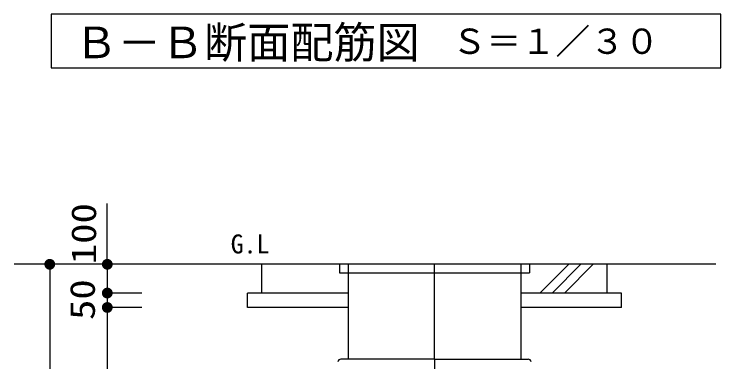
# Model space of a CAD drawing. Units: millimetres, scale not verified. Extents: x -8093 to 8093, y -5792 to 5792.
# Drawn here: x -1686 to 771, y -1647 to -438 of the extents above; entities that cross this region are included whole.
import ezdxf
from ezdxf.enums import TextEntityAlignment as Align

# ---------------------------------------------------------------- set-up
doc = ezdxf.new("R2010")
doc.units = ezdxf.units.MM
doc.header["$LTSCALE"] = 30
doc.linetypes.add('LONG_CHAIN', pattern=[21, 18, -1, 1, -1])
for name, color, linetype, lineweight in [('0-1_00クル-フ-0躯体', 3, 'Continuous', 25), ('0-3_00クル-フ-1機器', 2, 'Continuous', 25), ('0-4_00クル-フ-6寸法', 132, 'Continuous', 25)]:
    doc.layers.add(name, color=color, linetype=linetype, lineweight=lineweight)
doc.styles.add('ＭＳ ゴシック', font='')
doc.styles.get('ＭＳ ゴシック').set_extended_font_data('MS Gothic')

msp = doc.modelspace()

# ---------------------------------------------------------------- linework, layer by layer
at = {"layer": '0-1_00クル-フ-0躯体', "linetype": 'LONG_CHAIN'}
for q in [(-224.26, -1307.59), (-224.26, -3207.59)]:
    msp.add_line((-224.26, -1637.59), q, dxfattribs=at)
at = {"layer": '0-1_00クル-フ-0躯体'}
for q in [(-550.09, -1637.59), (101.58, -1637.59)]:
    msp.add_line((-224.26, -1637.59), q, dxfattribs=at)
msp.add_lwpolyline([(771.24, -624.35), (771.24, -438.04), (-1556.92, -438.04), (-1556.92, -624.35)], close=True, dxfattribs=at)
for centre, start, end in [((-550.09, -1647.59), 90, 175), ((101.58, -1647.59), 5, 90)]:
    msp.add_arc(centre, 10, start, end, dxfattribs=at)
at = {"layer": '0-3_00クル-フ-1機器'}
for p, q in [((753.48, -1307.59), (-1685.64, -1307.59)), ((-824.26, -1407.59), (-824.26, -1307.59)), ((-554.26, -1307.59), (-554.26, -1337.59)), ((-524.26, -1307.59), (-524.26, -1637.59)), ((75.74, -1307.59), (75.74, -1637.59)), ((105.74, -1307.59), (105.74, -1337.59)), ((142.35, -1407.59), (242.35, -1307.59)), ((184.78, -1407.59), (284.78, -1307.59)), ((227.2, -1407.59), (327.2, -1307.59)), ((375.74, -1407.59), (375.74, -1307.59)), ((-554.26, -1337.59), (105.74, -1337.59)), ((-524.26, -1407.59), (-874.26, -1407.59)), ((-874.26, -1457.59), (-874.26, -1407.59)), ((425.74, -1407.59), (75.74, -1407.59)), ((425.74, -1457.59), (425.74, -1407.59)), ((-524.26, -1457.59), (-874.26, -1457.59)), ((425.74, -1457.59), (75.74, -1457.59))]:
    msp.add_line(p, q, dxfattribs=at)
at = {"layer": '0-4_00クル-フ-6寸法', "color": 4}
for p, q in [((-1361.79, -1307.59), (-1361.79, -1096.75)), ((-1441.79, -1307.59), (-1561.79, -1307.59)), ((-1561.79, -1307.59), (-1561.79, -3407.59)), ((-1241.79, -1307.59), (-1361.79, -1307.59)), ((-1361.79, -1307.59), (-1361.79, -1407.59)), ((-1241.79, -1407.59), (-1361.79, -1407.59)), ((-1241.79, -1407.59), (-1361.79, -1407.59)), ((-1361.79, -1407.59), (-1361.79, -1457.59)), ((-1241.79, -1457.59), (-1361.79, -1457.59)), ((-1241.79, -1457.59), (-1361.79, -1457.59)), ((-1361.79, -1457.59), (-1361.79, -3157.59))]:
    msp.add_line(p, q, dxfattribs=at)
at = {"layer": '0-4_00クル-フ-6寸法'}
for points in [[(-1561.79, -1307.59), (-1580.21, -1304.08), (-1579.63, -1301.8)], [(-1561.79, -1307.59), (-1579.63, -1301.8), (-1578.76, -1299.61)], [(-1561.79, -1307.59), (-1578.76, -1299.61), (-1577.63, -1297.55)], [(-1561.79, -1307.59), (-1577.63, -1297.55), (-1576.24, -1295.64)], [(-1561.79, -1307.59), (-1576.24, -1295.64), (-1574.63, -1293.92)], [(-1561.79, -1307.59), (-1574.63, -1293.92), (-1572.82, -1292.42)], [(-1561.79, -1307.59), (-1572.82, -1292.42), (-1570.83, -1291.16)], [(-1561.79, -1307.59), (-1570.83, -1291.16), (-1568.7, -1290.16)], [(-1561.79, -1307.59), (-1568.7, -1290.16), (-1566.46, -1289.43)], [(-1561.79, -1307.59), (-1566.46, -1289.43), (-1564.14, -1288.99)], [(-1561.79, -1307.59), (-1564.14, -1288.99), (-1561.79, -1288.84)], [(-1561.79, -1307.59), (-1561.79, -1288.84), (-1559.44, -1288.99)], [(-1561.79, -1307.59), (-1559.44, -1288.99), (-1557.13, -1289.43)], [(-1561.79, -1307.59), (-1557.13, -1289.43), (-1554.89, -1290.16)], [(-1561.79, -1307.59), (-1554.89, -1290.16), (-1552.76, -1291.16)], [(-1561.79, -1307.59), (-1552.76, -1291.16), (-1550.77, -1292.42)], [(-1561.79, -1307.59), (-1550.77, -1292.42), (-1548.96, -1293.92)], [(-1561.79, -1307.59), (-1548.96, -1293.92), (-1547.35, -1295.64)], [(-1561.79, -1307.59), (-1547.35, -1295.64), (-1545.96, -1297.55)], [(-1561.79, -1307.59), (-1545.96, -1297.55), (-1544.83, -1299.61)], [(-1561.79, -1307.59), (-1544.83, -1299.61), (-1543.96, -1301.8)], [(-1561.79, -1307.59), (-1543.96, -1301.8), (-1543.38, -1304.08)], [(-1361.79, -1307.59), (-1380.21, -1304.08), (-1379.63, -1301.8)], [(-1361.79, -1307.59), (-1379.63, -1301.8), (-1378.76, -1299.61)], [(-1361.79, -1307.59), (-1378.76, -1299.61), (-1377.63, -1297.55)], [(-1361.79, -1307.59), (-1377.63, -1297.55), (-1376.24, -1295.64)], [(-1361.79, -1307.59), (-1376.24, -1295.64), (-1374.63, -1293.92)], [(-1361.79, -1307.59), (-1374.63, -1293.92), (-1372.82, -1292.42)], [(-1361.79, -1307.59), (-1372.82, -1292.42), (-1370.83, -1291.16)], [(-1361.79, -1307.59), (-1370.83, -1291.16), (-1368.7, -1290.16)], [(-1361.79, -1307.59), (-1368.7, -1290.16), (-1366.46, -1289.43)], [(-1361.79, -1307.59), (-1366.46, -1289.43), (-1364.14, -1288.99)], [(-1361.79, -1307.59), (-1364.14, -1288.99), (-1361.79, -1288.84)], [(-1361.79, -1307.59), (-1361.79, -1288.84), (-1359.44, -1288.99)], [(-1361.79, -1307.59), (-1359.44, -1288.99), (-1357.13, -1289.43)], [(-1361.79, -1307.59), (-1357.13, -1289.43), (-1354.89, -1290.16)], [(-1361.79, -1307.59), (-1354.89, -1290.16), (-1352.76, -1291.16)], [(-1361.79, -1307.59), (-1352.76, -1291.16), (-1350.77, -1292.42)], [(-1361.79, -1307.59), (-1350.77, -1292.42), (-1348.96, -1293.92)], [(-1361.79, -1307.59), (-1348.96, -1293.92), (-1347.35, -1295.64)], [(-1361.79, -1307.59), (-1347.35, -1295.64), (-1345.96, -1297.55)], [(-1361.79, -1307.59), (-1345.96, -1297.55), (-1344.83, -1299.61)], [(-1361.79, -1307.59), (-1344.83, -1299.61), (-1343.96, -1301.8)], [(-1361.79, -1307.59), (-1343.96, -1301.8), (-1343.38, -1304.08)], [(-1561.79, -1307.59), (-1580.51, -1306.42), (-1580.21, -1304.08)], [(-1561.79, -1307.59), (-1580.51, -1308.77), (-1580.51, -1306.42)], [(-1561.79, -1307.59), (-1580.21, -1311.11), (-1580.51, -1308.77)], [(-1561.79, -1307.59), (-1579.63, -1313.39), (-1580.21, -1311.11)], [(-1561.79, -1307.59), (-1578.76, -1315.58), (-1579.63, -1313.39)], [(-1561.79, -1307.59), (-1577.63, -1317.64), (-1578.76, -1315.58)], [(-1561.79, -1307.59), (-1576.24, -1319.54), (-1577.63, -1317.64)], [(-1561.79, -1307.59), (-1574.63, -1321.26), (-1576.24, -1319.54)], [(-1561.79, -1307.59), (-1572.82, -1322.76), (-1574.63, -1321.26)], [(-1561.79, -1307.59), (-1570.83, -1324.02), (-1572.82, -1322.76)], [(-1561.79, -1307.59), (-1568.7, -1325.03), (-1570.83, -1324.02)], [(-1561.79, -1307.59), (-1566.46, -1325.75), (-1568.7, -1325.03)], [(-1561.79, -1307.59), (-1564.14, -1326.19), (-1566.46, -1325.75)], [(-1561.79, -1307.59), (-1561.79, -1326.34), (-1564.14, -1326.19)], [(-1561.79, -1307.59), (-1543.38, -1304.08), (-1543.08, -1306.42)], [(-1561.79, -1307.59), (-1543.08, -1306.42), (-1543.08, -1308.77)], [(-1561.79, -1307.59), (-1559.44, -1326.19), (-1561.79, -1326.34)], [(-1561.79, -1307.59), (-1557.13, -1325.75), (-1559.44, -1326.19)], [(-1561.79, -1307.59), (-1554.89, -1325.03), (-1557.13, -1325.75)], [(-1561.79, -1307.59), (-1552.76, -1324.02), (-1554.89, -1325.03)], [(-1561.79, -1307.59), (-1550.77, -1322.76), (-1552.76, -1324.02)], [(-1561.79, -1307.59), (-1548.96, -1321.26), (-1550.77, -1322.76)], [(-1561.79, -1307.59), (-1547.35, -1319.54), (-1548.96, -1321.26)], [(-1561.79, -1307.59), (-1545.96, -1317.64), (-1547.35, -1319.54)], [(-1561.79, -1307.59), (-1544.83, -1315.58), (-1545.96, -1317.64)], [(-1561.79, -1307.59), (-1543.96, -1313.39), (-1544.83, -1315.58)], [(-1561.79, -1307.59), (-1543.38, -1311.11), (-1543.96, -1313.39)], [(-1561.79, -1307.59), (-1543.08, -1308.77), (-1543.38, -1311.11)], [(-1361.79, -1307.59), (-1380.51, -1306.42), (-1380.21, -1304.08)], [(-1361.79, -1307.59), (-1380.51, -1308.77), (-1380.51, -1306.42)], [(-1361.79, -1307.59), (-1380.21, -1311.11), (-1380.51, -1308.77)], [(-1361.79, -1307.59), (-1379.63, -1313.39), (-1380.21, -1311.11)], [(-1361.79, -1307.59), (-1378.76, -1315.58), (-1379.63, -1313.39)], [(-1361.79, -1307.59), (-1377.63, -1317.64), (-1378.76, -1315.58)], [(-1361.79, -1307.59), (-1376.24, -1319.54), (-1377.63, -1317.64)], [(-1361.79, -1307.59), (-1374.63, -1321.26), (-1376.24, -1319.54)], [(-1361.79, -1307.59), (-1372.82, -1322.76), (-1374.63, -1321.26)], [(-1361.79, -1307.59), (-1370.83, -1324.02), (-1372.82, -1322.76)], [(-1361.79, -1307.59), (-1368.7, -1325.03), (-1370.83, -1324.02)], [(-1361.79, -1307.59), (-1366.46, -1325.75), (-1368.7, -1325.03)], [(-1361.79, -1307.59), (-1364.14, -1326.19), (-1366.46, -1325.75)], [(-1361.79, -1307.59), (-1361.79, -1326.34), (-1364.14, -1326.19)], [(-1361.79, -1307.59), (-1343.38, -1304.08), (-1343.08, -1306.42)], [(-1361.79, -1307.59), (-1343.08, -1306.42), (-1343.08, -1308.77)], [(-1361.79, -1307.59), (-1359.44, -1326.19), (-1361.79, -1326.34)], [(-1361.79, -1307.59), (-1357.13, -1325.75), (-1359.44, -1326.19)], [(-1361.79, -1307.59), (-1354.89, -1325.03), (-1357.13, -1325.75)], [(-1361.79, -1307.59), (-1352.76, -1324.02), (-1354.89, -1325.03)], [(-1361.79, -1307.59), (-1350.77, -1322.76), (-1352.76, -1324.02)], [(-1361.79, -1307.59), (-1348.96, -1321.26), (-1350.77, -1322.76)], [(-1361.79, -1307.59), (-1347.35, -1319.54), (-1348.96, -1321.26)], [(-1361.79, -1307.59), (-1345.96, -1317.64), (-1347.35, -1319.54)], [(-1361.79, -1307.59), (-1344.83, -1315.58), (-1345.96, -1317.64)], [(-1361.79, -1307.59), (-1343.96, -1313.39), (-1344.83, -1315.58)], [(-1361.79, -1307.59), (-1343.38, -1311.11), (-1343.96, -1313.39)], [(-1361.79, -1307.59), (-1343.08, -1308.77), (-1343.38, -1311.11)], [(-1361.79, -1407.59), (-1379.63, -1401.8), (-1378.76, -1399.61)], [(-1361.79, -1407.59), (-1379.63, -1401.8), (-1378.76, -1399.61)], [(-1361.79, -1407.59), (-1378.76, -1399.61), (-1377.63, -1397.55)], [(-1361.79, -1407.59), (-1378.76, -1399.61), (-1377.63, -1397.55)], [(-1361.79, -1407.59), (-1377.63, -1397.55), (-1376.24, -1395.64)], [(-1361.79, -1407.59), (-1377.63, -1397.55), (-1376.24, -1395.64)], [(-1361.79, -1407.59), (-1376.24, -1395.64), (-1374.63, -1393.92)], [(-1361.79, -1407.59), (-1376.24, -1395.64), (-1374.63, -1393.92)], [(-1361.79, -1407.59), (-1374.63, -1393.92), (-1372.82, -1392.42)], [(-1361.79, -1407.59), (-1374.63, -1393.92), (-1372.82, -1392.42)], [(-1361.79, -1407.59), (-1372.82, -1392.42), (-1370.83, -1391.16)], [(-1361.79, -1407.59), (-1372.82, -1392.42), (-1370.83, -1391.16)], [(-1361.79, -1407.59), (-1370.83, -1391.16), (-1368.7, -1390.16)], [(-1361.79, -1407.59), (-1370.83, -1391.16), (-1368.7, -1390.16)], [(-1361.79, -1407.59), (-1368.7, -1390.16), (-1366.46, -1389.43)], [(-1361.79, -1407.59), (-1368.7, -1390.16), (-1366.46, -1389.43)], [(-1361.79, -1407.59), (-1366.46, -1389.43), (-1364.14, -1388.99)], [(-1361.79, -1407.59), (-1366.46, -1389.43), (-1364.14, -1388.99)], [(-1361.79, -1407.59), (-1364.14, -1388.99), (-1361.79, -1388.84)], [(-1361.79, -1407.59), (-1364.14, -1388.99), (-1361.79, -1388.84)], [(-1361.79, -1407.59), (-1361.79, -1388.84), (-1359.44, -1388.99)], [(-1361.79, -1407.59), (-1361.79, -1388.84), (-1359.44, -1388.99)], [(-1361.79, -1407.59), (-1359.44, -1388.99), (-1357.13, -1389.43)], [(-1361.79, -1407.59), (-1359.44, -1388.99), (-1357.13, -1389.43)], [(-1361.79, -1407.59), (-1357.13, -1389.43), (-1354.89, -1390.16)], [(-1361.79, -1407.59), (-1357.13, -1389.43), (-1354.89, -1390.16)], [(-1361.79, -1407.59), (-1354.89, -1390.16), (-1352.76, -1391.16)], [(-1361.79, -1407.59), (-1354.89, -1390.16), (-1352.76, -1391.16)], [(-1361.79, -1407.59), (-1352.76, -1391.16), (-1350.77, -1392.42)], [(-1361.79, -1407.59), (-1352.76, -1391.16), (-1350.77, -1392.42)], [(-1361.79, -1407.59), (-1350.77, -1392.42), (-1348.96, -1393.92)], [(-1361.79, -1407.59), (-1350.77, -1392.42), (-1348.96, -1393.92)], [(-1361.79, -1407.59), (-1348.96, -1393.92), (-1347.35, -1395.64)], [(-1361.79, -1407.59), (-1348.96, -1393.92), (-1347.35, -1395.64)], [(-1361.79, -1407.59), (-1347.35, -1395.64), (-1345.96, -1397.55)], [(-1361.79, -1407.59), (-1347.35, -1395.64), (-1345.96, -1397.55)], [(-1361.79, -1407.59), (-1345.96, -1397.55), (-1344.83, -1399.61)], [(-1361.79, -1407.59), (-1345.96, -1397.55), (-1344.83, -1399.61)], [(-1361.79, -1407.59), (-1344.83, -1399.61), (-1343.96, -1401.8)], [(-1361.79, -1407.59), (-1344.83, -1399.61), (-1343.96, -1401.8)], [(-1361.79, -1407.59), (-1380.51, -1406.42), (-1380.21, -1404.08)], [(-1361.79, -1407.59), (-1380.51, -1406.42), (-1380.21, -1404.08)], [(-1361.79, -1407.59), (-1380.51, -1408.77), (-1380.51, -1406.42)], [(-1361.79, -1407.59), (-1380.51, -1408.77), (-1380.51, -1406.42)], [(-1361.79, -1407.59), (-1380.21, -1411.11), (-1380.51, -1408.77)], [(-1361.79, -1407.59), (-1380.21, -1411.11), (-1380.51, -1408.77)], [(-1361.79, -1407.59), (-1380.21, -1404.08), (-1379.63, -1401.8)], [(-1361.79, -1407.59), (-1380.21, -1404.08), (-1379.63, -1401.8)], [(-1361.79, -1407.59), (-1379.63, -1413.39), (-1380.21, -1411.11)], [(-1361.79, -1407.59), (-1379.63, -1413.39), (-1380.21, -1411.11)], [(-1361.79, -1407.59), (-1378.76, -1415.58), (-1379.63, -1413.39)], [(-1361.79, -1407.59), (-1378.76, -1415.58), (-1379.63, -1413.39)], [(-1361.79, -1407.59), (-1377.63, -1417.64), (-1378.76, -1415.58)], [(-1361.79, -1407.59), (-1377.63, -1417.64), (-1378.76, -1415.58)], [(-1361.79, -1407.59), (-1376.24, -1419.54), (-1377.63, -1417.64)], [(-1361.79, -1407.59), (-1376.24, -1419.54), (-1377.63, -1417.64)], [(-1361.79, -1407.59), (-1374.63, -1421.26), (-1376.24, -1419.54)], [(-1361.79, -1407.59), (-1374.63, -1421.26), (-1376.24, -1419.54)], [(-1361.79, -1407.59), (-1372.82, -1422.76), (-1374.63, -1421.26)], [(-1361.79, -1407.59), (-1372.82, -1422.76), (-1374.63, -1421.26)], [(-1361.79, -1407.59), (-1370.83, -1424.02), (-1372.82, -1422.76)], [(-1361.79, -1407.59), (-1370.83, -1424.02), (-1372.82, -1422.76)], [(-1361.79, -1407.59), (-1368.7, -1425.03), (-1370.83, -1424.02)], [(-1361.79, -1407.59), (-1368.7, -1425.03), (-1370.83, -1424.02)], [(-1361.79, -1407.59), (-1366.46, -1425.75), (-1368.7, -1425.03)], [(-1361.79, -1407.59), (-1366.46, -1425.75), (-1368.7, -1425.03)], [(-1361.79, -1407.59), (-1364.14, -1426.2), (-1366.46, -1425.75)], [(-1361.79, -1407.59), (-1364.14, -1426.2), (-1366.46, -1425.75)], [(-1361.79, -1407.59), (-1361.79, -1426.34), (-1364.14, -1426.2)], [(-1361.79, -1407.59), (-1361.79, -1426.34), (-1364.14, -1426.2)], [(-1361.79, -1407.59), (-1343.96, -1401.8), (-1343.38, -1404.08)], [(-1361.79, -1407.59), (-1343.96, -1401.8), (-1343.38, -1404.08)], [(-1361.79, -1407.59), (-1343.38, -1404.08), (-1343.08, -1406.42)], [(-1361.79, -1407.59), (-1343.38, -1404.08), (-1343.08, -1406.42)], [(-1361.79, -1407.59), (-1343.08, -1406.42), (-1343.08, -1408.77)], [(-1361.79, -1407.59), (-1343.08, -1406.42), (-1343.08, -1408.77)], [(-1361.79, -1407.59), (-1359.44, -1426.2), (-1361.79, -1426.34)], [(-1361.79, -1407.59), (-1357.13, -1425.75), (-1359.44, -1426.2)], [(-1361.79, -1407.59), (-1354.89, -1425.03), (-1357.13, -1425.75)], [(-1361.79, -1407.59), (-1352.76, -1424.02), (-1354.89, -1425.03)], [(-1361.79, -1407.59), (-1350.77, -1422.76), (-1352.76, -1424.02)], [(-1361.79, -1407.59), (-1348.96, -1421.26), (-1350.77, -1422.76)], [(-1361.79, -1407.59), (-1347.35, -1419.54), (-1348.96, -1421.26)], [(-1361.79, -1407.59), (-1345.96, -1417.64), (-1347.35, -1419.54)], [(-1361.79, -1407.59), (-1344.83, -1415.58), (-1345.96, -1417.64)], [(-1361.79, -1407.59), (-1343.96, -1413.39), (-1344.83, -1415.58)], [(-1361.79, -1407.59), (-1343.38, -1411.11), (-1343.96, -1413.39)], [(-1361.79, -1407.59), (-1343.08, -1408.77), (-1343.38, -1411.11)], [(-1361.79, -1407.59), (-1359.44, -1426.2), (-1361.79, -1426.34)], [(-1361.79, -1407.59), (-1357.13, -1425.75), (-1359.44, -1426.2)], [(-1361.79, -1407.59), (-1354.89, -1425.03), (-1357.13, -1425.75)], [(-1361.79, -1407.59), (-1352.76, -1424.02), (-1354.89, -1425.03)], [(-1361.79, -1407.59), (-1350.77, -1422.76), (-1352.76, -1424.02)], [(-1361.79, -1407.59), (-1348.96, -1421.26), (-1350.77, -1422.76)], [(-1361.79, -1407.59), (-1347.35, -1419.54), (-1348.96, -1421.26)], [(-1361.79, -1407.59), (-1345.96, -1417.64), (-1347.35, -1419.54)], [(-1361.79, -1407.59), (-1344.83, -1415.58), (-1345.96, -1417.64)], [(-1361.79, -1407.59), (-1343.96, -1413.39), (-1344.83, -1415.58)], [(-1361.79, -1407.59), (-1343.38, -1411.11), (-1343.96, -1413.39)], [(-1361.79, -1407.59), (-1343.08, -1408.77), (-1343.38, -1411.11)], [(-1361.79, -1457.59), (-1378.76, -1449.61), (-1377.63, -1447.55)], [(-1361.79, -1457.59), (-1378.76, -1449.61), (-1377.63, -1447.55)], [(-1361.79, -1457.59), (-1377.63, -1447.55), (-1376.24, -1445.64)], [(-1361.79, -1457.59), (-1377.63, -1447.55), (-1376.24, -1445.64)], [(-1361.79, -1457.59), (-1376.24, -1445.64), (-1374.63, -1443.92)], [(-1361.79, -1457.59), (-1376.24, -1445.64), (-1374.63, -1443.92)], [(-1361.79, -1457.59), (-1374.63, -1443.92), (-1372.82, -1442.42)], [(-1361.79, -1457.59), (-1374.63, -1443.92), (-1372.82, -1442.42)], [(-1361.79, -1457.59), (-1372.82, -1442.42), (-1370.83, -1441.16)], [(-1361.79, -1457.59), (-1372.82, -1442.42), (-1370.83, -1441.16)], [(-1361.79, -1457.59), (-1370.83, -1441.16), (-1368.7, -1440.16)], [(-1361.79, -1457.59), (-1370.83, -1441.16), (-1368.7, -1440.16)], [(-1361.79, -1457.59), (-1368.7, -1440.16), (-1366.46, -1439.43)], [(-1361.79, -1457.59), (-1368.7, -1440.16), (-1366.46, -1439.43)], [(-1361.79, -1457.59), (-1366.46, -1439.43), (-1364.14, -1438.99)], [(-1361.79, -1457.59), (-1366.46, -1439.43), (-1364.14, -1438.99)], [(-1361.79, -1457.59), (-1364.14, -1438.99), (-1361.79, -1438.84)], [(-1361.79, -1457.59), (-1364.14, -1438.99), (-1361.79, -1438.84)], [(-1361.79, -1457.59), (-1361.79, -1438.84), (-1359.44, -1438.99)], [(-1361.79, -1457.59), (-1361.79, -1438.84), (-1359.44, -1438.99)], [(-1361.79, -1457.59), (-1359.44, -1438.99), (-1357.13, -1439.43)], [(-1361.79, -1457.59), (-1359.44, -1438.99), (-1357.13, -1439.43)], [(-1361.79, -1457.59), (-1357.13, -1439.43), (-1354.89, -1440.16)], [(-1361.79, -1457.59), (-1357.13, -1439.43), (-1354.89, -1440.16)], [(-1361.79, -1457.59), (-1354.89, -1440.16), (-1352.76, -1441.16)], [(-1361.79, -1457.59), (-1354.89, -1440.16), (-1352.76, -1441.16)], [(-1361.79, -1457.59), (-1352.76, -1441.16), (-1350.77, -1442.42)], [(-1361.79, -1457.59), (-1352.76, -1441.16), (-1350.77, -1442.42)], [(-1361.79, -1457.59), (-1350.77, -1442.42), (-1348.96, -1443.92)], [(-1361.79, -1457.59), (-1350.77, -1442.42), (-1348.96, -1443.92)], [(-1361.79, -1457.59), (-1348.96, -1443.92), (-1347.35, -1445.64)], [(-1361.79, -1457.59), (-1348.96, -1443.92), (-1347.35, -1445.64)], [(-1361.79, -1457.59), (-1347.35, -1445.64), (-1345.96, -1447.55)], [(-1361.79, -1457.59), (-1347.35, -1445.64), (-1345.96, -1447.55)], [(-1361.79, -1457.59), (-1345.96, -1447.55), (-1344.83, -1449.61)], [(-1361.79, -1457.59), (-1345.96, -1447.55), (-1344.83, -1449.61)], [(-1361.79, -1457.59), (-1380.51, -1456.42), (-1380.21, -1454.08)], [(-1361.79, -1457.59), (-1380.51, -1456.42), (-1380.21, -1454.08)], [(-1361.79, -1457.59), (-1380.51, -1458.77), (-1380.51, -1456.42)], [(-1361.79, -1457.59), (-1380.51, -1458.77), (-1380.51, -1456.42)], [(-1361.79, -1457.59), (-1380.21, -1461.11), (-1380.51, -1458.77)], [(-1361.79, -1457.59), (-1380.21, -1461.11), (-1380.51, -1458.77)], [(-1361.79, -1457.59), (-1380.21, -1454.08), (-1379.63, -1451.8)], [(-1361.79, -1457.59), (-1380.21, -1454.08), (-1379.63, -1451.8)], [(-1361.79, -1457.59), (-1379.63, -1463.39), (-1380.21, -1461.11)], [(-1361.79, -1457.59), (-1379.63, -1463.39), (-1380.21, -1461.11)], [(-1361.79, -1457.59), (-1379.63, -1451.8), (-1378.76, -1449.61)], [(-1361.79, -1457.59), (-1379.63, -1451.8), (-1378.76, -1449.61)], [(-1361.79, -1457.59), (-1378.76, -1465.58), (-1379.63, -1463.39)], [(-1361.79, -1457.59), (-1378.76, -1465.58), (-1379.63, -1463.39)], [(-1361.79, -1457.59), (-1377.63, -1467.64), (-1378.76, -1465.58)], [(-1361.79, -1457.59), (-1377.63, -1467.64), (-1378.76, -1465.58)], [(-1361.79, -1457.59), (-1376.24, -1469.54), (-1377.63, -1467.64)], [(-1361.79, -1457.59), (-1376.24, -1469.54), (-1377.63, -1467.64)], [(-1361.79, -1457.59), (-1374.63, -1471.26), (-1376.24, -1469.54)], [(-1361.79, -1457.59), (-1374.63, -1471.26), (-1376.24, -1469.54)], [(-1361.79, -1457.59), (-1372.82, -1472.76), (-1374.63, -1471.26)], [(-1361.79, -1457.59), (-1372.82, -1472.76), (-1374.63, -1471.26)], [(-1361.79, -1457.59), (-1370.83, -1474.02), (-1372.82, -1472.76)], [(-1361.79, -1457.59), (-1370.83, -1474.02), (-1372.82, -1472.76)], [(-1361.79, -1457.59), (-1368.7, -1475.03), (-1370.83, -1474.02)], [(-1361.79, -1457.59), (-1368.7, -1475.03), (-1370.83, -1474.02)], [(-1361.79, -1457.59), (-1366.46, -1475.75), (-1368.7, -1475.03)], [(-1361.79, -1457.59), (-1366.46, -1475.75), (-1368.7, -1475.03)], [(-1361.79, -1457.59), (-1364.14, -1476.2), (-1366.46, -1475.75)], [(-1361.79, -1457.59), (-1364.14, -1476.2), (-1366.46, -1475.75)], [(-1361.79, -1457.59), (-1361.79, -1476.34), (-1364.14, -1476.2)], [(-1361.79, -1457.59), (-1361.79, -1476.34), (-1364.14, -1476.2)], [(-1361.79, -1457.59), (-1344.83, -1449.61), (-1343.96, -1451.8)], [(-1361.79, -1457.59), (-1344.83, -1449.61), (-1343.96, -1451.8)], [(-1361.79, -1457.59), (-1343.96, -1451.8), (-1343.38, -1454.08)], [(-1361.79, -1457.59), (-1343.96, -1451.8), (-1343.38, -1454.08)], [(-1361.79, -1457.59), (-1343.38, -1454.08), (-1343.08, -1456.42)], [(-1361.79, -1457.59), (-1343.38, -1454.08), (-1343.08, -1456.42)], [(-1361.79, -1457.59), (-1343.08, -1456.42), (-1343.08, -1458.77)], [(-1361.79, -1457.59), (-1343.08, -1456.42), (-1343.08, -1458.77)], [(-1361.79, -1457.59), (-1359.44, -1476.2), (-1361.79, -1476.34)], [(-1361.79, -1457.59), (-1357.13, -1475.75), (-1359.44, -1476.2)], [(-1361.79, -1457.59), (-1354.89, -1475.03), (-1357.13, -1475.75)], [(-1361.79, -1457.59), (-1352.76, -1474.02), (-1354.89, -1475.03)], [(-1361.79, -1457.59), (-1350.77, -1472.76), (-1352.76, -1474.02)], [(-1361.79, -1457.59), (-1348.96, -1471.26), (-1350.77, -1472.76)], [(-1361.79, -1457.59), (-1347.35, -1469.54), (-1348.96, -1471.26)], [(-1361.79, -1457.59), (-1345.96, -1467.64), (-1347.35, -1469.54)], [(-1361.79, -1457.59), (-1344.83, -1465.58), (-1345.96, -1467.64)], [(-1361.79, -1457.59), (-1343.96, -1463.39), (-1344.83, -1465.58)], [(-1361.79, -1457.59), (-1343.38, -1461.11), (-1343.96, -1463.39)], [(-1361.79, -1457.59), (-1343.08, -1458.77), (-1343.38, -1461.11)], [(-1361.79, -1457.59), (-1359.44, -1476.2), (-1361.79, -1476.34)], [(-1361.79, -1457.59), (-1357.13, -1475.75), (-1359.44, -1476.2)], [(-1361.79, -1457.59), (-1354.89, -1475.03), (-1357.13, -1475.75)], [(-1361.79, -1457.59), (-1352.76, -1474.02), (-1354.89, -1475.03)], [(-1361.79, -1457.59), (-1350.77, -1472.76), (-1352.76, -1474.02)], [(-1361.79, -1457.59), (-1348.96, -1471.26), (-1350.77, -1472.76)], [(-1361.79, -1457.59), (-1347.35, -1469.54), (-1348.96, -1471.26)], [(-1361.79, -1457.59), (-1345.96, -1467.64), (-1347.35, -1469.54)], [(-1361.79, -1457.59), (-1344.83, -1465.58), (-1345.96, -1467.64)], [(-1361.79, -1457.59), (-1343.96, -1463.39), (-1344.83, -1465.58)], [(-1361.79, -1457.59), (-1343.38, -1461.11), (-1343.96, -1463.39)], [(-1361.79, -1457.59), (-1343.08, -1458.77), (-1343.38, -1461.11)]]:
    msp.add_solid(points, dxfattribs=at)

# ---------------------------------------------------------------- texts
at = {"layer": '0-1_00クル-フ-0躯体', "color": 4, "style": 'ＭＳ ゴシック'}
for s, height, p in [('Ｂ－Ｂ断面配筋図', 110, (-1475.68, -624.32)), ('Ｓ＝１／３０', 87.98, (-163.29, -602.65))]:
    msp.add_text(s, height=height, dxfattribs=at).set_placement(p, align=Align.BOTTOM_LEFT)
at = {"layer": '0-3_00クル-フ-1機器', "color": 4, "style": 'ＭＳ ゴシック'}
msp.add_text('G.L', height=65.98, dxfattribs=at).set_placement((-932.71, -1289.6), align=Align.BOTTOM_LEFT)
at = {"layer": '0-4_00クル-フ-6寸法', "color": 3, "style": 'ＭＳ ゴシック', "width": 1.2}
for s, p in [('100', (-1374.61, -1307.13)), ('50', (-1378.89, -1501.16))]:
    msp.add_text(s, height=86.66, rotation=90, dxfattribs=at).set_placement(p, align=Align.BOTTOM_LEFT)

doc.saveas('drawing.dxf')
